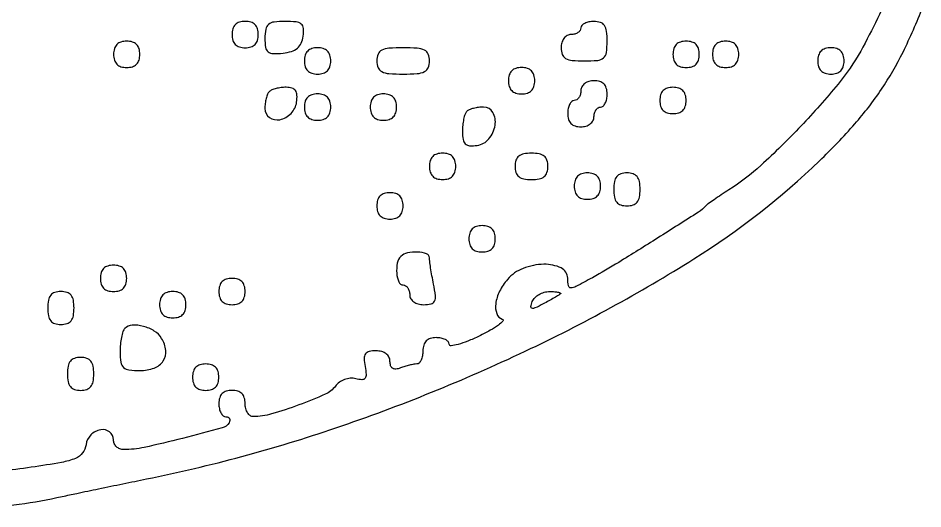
# Model space of a CAD drawing. Extents: x 0 to 400, y 1 to 699.
# Drawn here: x 244.5 to 382, y 1 to 75.5 of the extents above; entities that cross this region are included whole.
import ezdxf

# ---------------------------------------------------------------- set-up
doc = ezdxf.new("R2010")
doc.units = 0

msp = doc.modelspace()

# ---------------------------------------------------------------- linework, layer by layer
for points in [[(377.320378, 80.512556, -0.030848), (372.516464, 70.5, -0.045433), (369.078007, 65.472166, -0.017328), (363.443567, 59.116059, -0.017349), (357.375296, 53.158848, -0.044777), (352.5, 49.437422, 0.005039), (351.314615, 48.673345, 0.00636), (350.234375, 47.941657, 0.005134), (349.344467, 47.308566, 0.049992), (349, 47.001219, -0.064973), (347.875365, 46.056547, -0.001356), (341.702201, 42.132996, -0.003461), (335.750609, 38.430291, -0.011369), (331.75, 36.103012, -0.004861), (329.25067, 34.755677, -0.115963), (328.483622, 34.556707, -0.368687), (328.104383, 34.865609, -0.045233), (328, 36.017084, 0.29152), (327.005473, 37.577884, 0.114189), (324.394961, 38.130939, 0.088125), (321.225764, 37.506909, 0.122135), (318.867295, 35.84699, 0.062152), (317.653096, 34.034747, 0.083564), (317.071324, 32.15017, 0.117447), (317.224699, 30.638932, 0.232583), (318.061934, 29.812689, -0.5401), (318.140108, 29.517188, -0.051438), (317.471856, 28.911637, -0.030784), (316.239615, 28.118532, -0.014521), (314.561934, 27.242352, -0.016517), (312.811601, 26.462335, -0.03075), (311.340068, 25.966981, -0.037701), (310.27759, 25.765001, -0.44756), (310, 26.012997, 0.193138), (309.848746, 26.38996, 0.087524), (309.4125, 26.710068, 0.067366), (308.76545, 26.927303, 0.04738), (308, 27, 0.072254), (307.126841, 26.873159, 0.124864), (306.5, 26.5, 0.124864), (306.126841, 25.873159, 0.072254), (306, 25, -0.043961), (305.932556, 24.234387, -0.063754), (305.730275, 23.5875, -0.083526), (305.43274, 23.149844, -0.20455), (305.081787, 23, 0.04425), (304.621647, 22.959197, 0.015326), (303.96865, 22.821697, 0.015089), (303.254744, 22.625376, 0.016969), (302.581787, 22.393011, -0.067159), (301.896449, 22.230887, -0.16701), (301.40165, 22.348199, -0.176865), (301.101342, 22.737605, -0.076855), (301, 23.393011, 0.115682), (300.847216, 24.044537, 0.115694), (300.420723, 24.56019, 0.098518), (299.745661, 24.888772, 0.064234), (298.883423, 25, 0.052816), (297.835797, 24.889028, 0.188699), (297.283908, 24.524221, 0.16415), (297.081777, 23.842654, 0.037966), (297.218616, 22.636718, -0.027299), (297.384533, 21.408719, -0.185047), (297.214589, 20.831318, -0.249281), (296.741594, 20.614395, -0.049333), (295.789463, 20.765308, 0.084608), (294.97266, 20.83652, 0.066831), (294.104719, 20.646698, 0.066171), (293.309179, 20.231595, 0.079323), (292.70427, 19.6434, -0.128271), (291.169622, 18.416145, -0.015826), (287.167001, 16.781326, -0.018974), (283.010406, 15.412334, -0.067995), (280.25, 15.010824, -0.157969), (279.773295, 15.160739, -0.098244), (279.367188, 15.59068, -0.079832), (279.093049, 16.235991, -0.060671), (279, 17, 0.072254), (278.873159, 17.873159, 0.124864), (278.5, 18.5, 0.124864), (277.873159, 18.873159, 0.072254), (277, 19, 0.072254), (276.126841, 18.873159, 0.124864), (275.5, 18.5, 0.124864), (275.126841, 17.873159, 0.072254), (275, 17, 0.050979), (275.07823, 16.234725, 0.070927), (275.311086, 15.5875, 0.09101), (275.654781, 15.152336, 0.182172), (276.059017, 15, -0.097712), (276.418997, 14.928973, -0.17519), (276.639497, 14.729058, -0.17036), (276.68474, 14.429665, -0.091776), (276.547987, 14.077645, -0.189635), (275.498908, 13.292636, -0.004493), (269.467827, 11.697304, -0.009202), (263.674281, 10.333411, -0.053251), (260.552595, 10, -0.095572), (259.959984, 10.114319, -0.097063), (259.456075, 10.440625, -0.098717), (259.118721, 10.927618, -0.102616), (259, 11.5, 0.236273), (258.405356, 12.688134, 0.207984), (257.045381, 13.0103, 0.15391), (255.555621, 12.229135, 0.161726), (254.819551, 10.75, -0.129545), (254.292274, 9.498455, -0.131462), (253.219169, 8.677612, -0.054143), (251.11719, 8.065486, -0.007037), (246.5, 7.315044, -0.026317), (237.122567, 6.426909, -0.009014)], [(238.091197, 1.033379, 0.037698), (251.201269, 2.890141, -0.002171), (253.420287, 3.367077, -0.000688), (256.734123, 4.05952, -0.000687), (260.430465, 4.821284, -0.000764), (264, 5.54612, 0.032187), (292.762163, 13.294926, 0.028441), (321.543354, 24.936959, 0.029587), (347.176519, 38.953883, 0.051598), (366.252714, 53.840662, 0.020502), (371.623979, 59.446545, 0.032793), (375.674358, 64.692776, 0.033453), (378.948899, 70.345833, 0.022476), (381.947312, 77.184683, -0.007142)]]:
    msp.add_lwpolyline(points, format="xyb")
for points in [[(277, 73, 0.072254), (277.126841, 72.126841, 0.124864), (277.5, 71.5, 0.124864), (278.126841, 71.126841, 0.072254), (279, 71, 0.072254), (279.873159, 71.126841, 0.124864), (280.5, 71.5, 0.124864), (280.873159, 72.126841, 0.072254), (281, 73, 0.072254), (280.873159, 73.873159, 0.124864), (280.5, 74.5, 0.124864), (279.873159, 74.873159, 0.072254), (279, 75, 0.072254), (278.126841, 74.873159, 0.124864), (277.5, 74.5, 0.124864), (277.126841, 73.873159, 0.072254)], [(282, 72.433578, 0.037847), (282.105048, 71.047748, 0.185524), (282.487059, 70.377743, 0.170664), (283.241554, 70.104332, 0.031046), (284.75, 70.183578, 0.047288), (286.039515, 70.457168, 0.098515), (286.937353, 70.947622, 0.11152), (287.510665, 71.698169, 0.072404), (287.819551, 72.75, 0.053387), (287.860755, 73.947116, 0.206043), (287.525711, 74.592774, 0.148135), (286.736387, 74.918705, 0.024371), (285.069551, 75, 0.02861), (283.395174, 74.904114, 0.146524), (282.549011, 74.540977, 0.175315), (282.124563, 73.812107, 0.045088)], [(330, 74, -0.148195), (329.884432, 73.618646, -0.098894), (329.559375, 73.29375, -0.082425), (329.073457, 73.074694, -0.064853), (328.5, 73, 0.130775), (327.924246, 72.846791, 0.10214), (327.4375, 72.416667, 0.08892), (327.111864, 71.769411, 0.072314), (327, 71, 0.087745), (327.177287, 69.997538, 0.177212), (327.6875, 69.392857, 0.10769), (328.67572, 69.082184, 0.022514), (330.5, 69, 0.021354), (332.561026, 69.088063, 0.157079), (333.458333, 69.464286, 0.185552), (333.888231, 70.260192, 0.032088), (334, 72, 0.030703), (333.907747, 73.500917, 0.116834), (333.583333, 74.375, 0.166173), (332.975317, 74.840542, 0.081208), (332, 75, 0.048028), (331.234582, 74.926307, 0.068025), (330.5875, 74.70625, 0.088204), (330.151477, 74.381882, 0.191087)], [(259, 70, 0.072254), (259.126841, 69.126841, 0.124864), (259.5, 68.5, 0.124864), (260.126841, 68.126841, 0.072254), (261, 68, 0.072254), (261.873159, 68.126841, 0.124864), (262.5, 68.5, 0.124864), (262.873159, 69.126841, 0.072254), (263, 70, 0.072254), (262.873159, 70.873159, 0.124864), (262.5, 71.5, 0.124864), (261.873159, 71.873159, 0.072254), (261, 72, 0.072254), (260.126841, 71.873159, 0.124864), (259.5, 71.5, 0.124864), (259.126841, 70.873159, 0.072254)], [(344, 70, 0.072254), (344.126841, 69.126841, 0.124864), (344.5, 68.5, 0.124864), (345.126841, 68.126841, 0.072254), (346, 68, 0.072254), (346.873159, 68.126841, 0.124864), (347.5, 68.5, 0.124864), (347.873159, 69.126841, 0.072254), (348, 70, 0.072254), (347.873159, 70.873159, 0.124864), (347.5, 71.5, 0.124864), (346.873159, 71.873159, 0.072254), (346, 72, 0.072254), (345.126841, 71.873159, 0.124864), (344.5, 71.5, 0.124864), (344.126841, 70.873159, 0.072254)], [(350, 70, 0.072254), (350.126841, 69.126841, 0.124864), (350.5, 68.5, 0.124864), (351.126841, 68.126841, 0.072254), (352, 68, 0.072254), (352.873159, 68.126841, 0.124864), (353.5, 68.5, 0.124864), (353.873159, 69.126841, 0.072254), (354, 70, 0.072254), (353.873159, 70.873159, 0.124864), (353.5, 71.5, 0.124864), (352.873159, 71.873159, 0.072254), (352, 72, 0.072254), (351.126841, 71.873159, 0.124864), (350.5, 71.5, 0.124864), (350.126841, 70.873159, 0.072254)], [(288, 69, 0.072254), (288.126841, 68.126841, 0.124864), (288.5, 67.5, 0.124864), (289.126841, 67.126841, 0.072254), (290, 67, 0.072254), (290.873159, 67.126841, 0.124864), (291.5, 67.5, 0.124864), (291.873159, 68.126841, 0.072254), (292, 69, 0.072254), (291.873159, 69.873159, 0.124864), (291.5, 70.5, 0.124864), (290.873159, 70.873159, 0.072254), (290, 71, 0.072254), (289.126841, 70.873159, 0.124864), (288.5, 70.5, 0.124864), (288.126841, 69.873159, 0.072254)], [(299, 69, 0.094959), (299.195784, 67.978414, 0.184152), (299.75, 67.375, 0.098846), (300.849164, 67.074821, 0.017388), (303, 67, 0.017388), (305.150836, 67.074821, 0.098846), (306.25, 67.375, 0.184152), (306.804216, 67.978414, 0.094959), (307, 69, 0.094959), (306.804216, 70.021586, 0.184152), (306.25, 70.625, 0.098846), (305.150836, 70.925179, 0.017388), (303, 71, 0.017388), (300.849164, 70.925179, 0.098846), (299.75, 70.625, 0.184152), (299.195784, 70.021586, 0.094959)], [(366, 69, 0.072254), (366.126841, 68.126841, 0.124864), (366.5, 67.5, 0.124864), (367.126841, 67.126841, 0.072254), (368, 67, 0.072254), (368.873159, 67.126841, 0.124864), (369.5, 67.5, 0.124864), (369.873159, 68.126841, 0.072254), (370, 69, 0.072254), (369.873159, 69.873159, 0.124864), (369.5, 70.5, 0.124864), (368.873159, 70.873159, 0.072254), (368, 71, 0.072254), (367.126841, 70.873159, 0.124864), (366.5, 70.5, 0.124864), (366.126841, 69.873159, 0.072254)], [(319, 66, 0.072254), (319.126841, 65.126841, 0.124864), (319.5, 64.5, 0.124864), (320.126841, 64.126841, 0.072254), (321, 64, 0.072254), (321.873159, 64.126841, 0.124864), (322.5, 64.5, 0.124864), (322.873159, 65.126841, 0.072254), (323, 66, 0.072254), (322.873159, 66.873159, 0.124864), (322.5, 67.5, 0.124864), (321.873159, 67.873159, 0.072254), (321, 68, 0.072254), (320.126841, 67.873159, 0.124864), (319.5, 67.5, 0.124864), (319.126841, 66.873159, 0.072254)], [(330, 64.5, -0.064853), (329.925306, 63.926543, -0.082425), (329.70625, 63.440625, -0.098894), (329.381354, 63.115568, -0.148195), (329, 63, 0.191087), (328.618118, 62.848523, 0.088204), (328.29375, 62.4125, 0.068025), (328.073693, 61.765418, 0.048028), (328, 61, 0.072254), (328.126841, 60.126841, 0.124864), (328.5, 59.5, 0.124864), (329.126841, 59.126841, 0.072254), (330, 59, 0.072314), (330.769411, 59.111864, 0.08892), (331.416667, 59.4375, 0.10214), (331.846791, 59.924246, 0.130775), (332, 60.5, -0.064853), (332.074694, 61.073457, -0.082425), (332.29375, 61.559375, -0.098894), (332.618646, 61.884432, -0.148195), (333, 62, 0.191087), (333.381882, 62.151477, 0.088204), (333.70625, 62.5875, 0.068025), (333.926307, 63.234582, 0.048028), (334, 64, 0.072254), (333.873159, 64.873159, 0.124864), (333.5, 65.5, 0.124864), (332.873159, 65.873159, 0.072254), (332, 66, 0.072314), (331.230589, 65.888136, 0.08892), (330.583333, 65.5625, 0.10214), (330.153209, 65.075754, 0.130775)], [(282.666667, 64.333333, 0.09959), (282.409978, 63.947356, 0.033637), (282.195833, 63.303528, 0.031899), (282.049156, 62.541158, 0.031585), (282, 61.763782, 0.241362), (282.689238, 60.419148, 0.209306), (284.253234, 60.084464, 0.150466), (285.972817, 61.025069, 0.158941), (286.819551, 62.75, 0.046099), (286.871965, 63.820001, 0.143478), (286.64165, 64.496379, 0.169862), (286.11343, 64.874339, 0.071261), (285.236218, 65, 0.031585), (284.458842, 64.950844, 0.031899), (283.696472, 64.804167, 0.033637), (283.052644, 64.590022, 0.09959)], [(342, 63, 0.072254), (342.126841, 62.126841, 0.124864), (342.5, 61.5, 0.124864), (343.126841, 61.126841, 0.072254), (344, 61, 0.072254), (344.873159, 61.126841, 0.124864), (345.5, 61.5, 0.124864), (345.873159, 62.126841, 0.072254), (346, 63, 0.072254), (345.873159, 63.873159, 0.124864), (345.5, 64.5, 0.124864), (344.873159, 64.873159, 0.072254), (344, 65, 0.072254), (343.126841, 64.873159, 0.124864), (342.5, 64.5, 0.124864), (342.126841, 63.873159, 0.072254)], [(288, 62, 0.072254), (288.126841, 61.126841, 0.124864), (288.5, 60.5, 0.124864), (289.126841, 60.126841, 0.072254), (290, 60, 0.072254), (290.873159, 60.126841, 0.124864), (291.5, 60.5, 0.124864), (291.873159, 61.126841, 0.072254), (292, 62, 0.072254), (291.873159, 62.873159, 0.124864), (291.5, 63.5, 0.124864), (290.873159, 63.873159, 0.072254), (290, 64, 0.072254), (289.126841, 63.873159, 0.124864), (288.5, 63.5, 0.124864), (288.126841, 62.873159, 0.072254)], [(298, 62, 0.072254), (298.126841, 61.126841, 0.124864), (298.5, 60.5, 0.124864), (299.126841, 60.126841, 0.072254), (300, 60, 0.072254), (300.873159, 60.126841, 0.124864), (301.5, 60.5, 0.124864), (301.873159, 61.126841, 0.072254), (302, 62, 0.072254), (301.873159, 62.873159, 0.124864), (301.5, 63.5, 0.124864), (300.873159, 63.873159, 0.072254), (300, 64, 0.072254), (299.126841, 63.873159, 0.124864), (298.5, 63.5, 0.124864), (298.126841, 62.873159, 0.072254)], [(312.666667, 61.333333, 0.11421), (312.409067, 60.92059, 0.029174), (312.195833, 60.156653, 0.028179), (312.049051, 59.232552, 0.0253), (312, 58.263782, 0.04175), (312.101239, 57.053461, 0.165727), (312.450847, 56.40641, 0.1757), (313.108292, 56.129139, 0.048121), (314.25, 56.180449, 0.186219), (316.016726, 57.167061, 0.132244), (316.973073, 59.250612, 0.171292), (316.638552, 61.176929, 0.271265), (315.233089, 62, 0.031634), (314.456911, 61.950844, 0.031925), (313.695553, 61.804167, 0.033665), (313.052465, 61.590017, 0.099487)], [(307, 53, 0.072254), (307.126841, 52.126841, 0.124864), (307.5, 51.5, 0.124864), (308.126841, 51.126841, 0.072254), (309, 51, 0.072254), (309.873159, 51.126841, 0.124864), (310.5, 51.5, 0.124864), (310.873159, 52.126841, 0.072254), (311, 53, 0.072254), (310.873159, 53.873159, 0.124864), (310.5, 54.5, 0.124864), (309.873159, 54.873159, 0.072254), (309, 55, 0.072254), (308.126841, 54.873159, 0.124864), (307.5, 54.5, 0.124864), (307.126841, 53.873159, 0.072254)], [(320, 53, 0.07578), (320.142566, 52.064742, 0.149477), (320.5625, 51.45, 0.124434), (321.317234, 51.106468, 0.044917), (322.5, 51, 0.044917), (323.682766, 51.106468, 0.124434), (324.4375, 51.45, 0.149477), (324.857434, 52.064742, 0.07578), (325, 53, 0.07578), (324.857434, 53.935258, 0.149477), (324.4375, 54.55, 0.124434), (323.682766, 54.893532, 0.044917), (322.5, 55, 0.044917), (321.317234, 54.893532, 0.124434), (320.5625, 54.55, 0.149477), (320.142566, 53.935258, 0.07578)], [(329, 50, 0.072254), (329.126841, 49.126841, 0.124864), (329.5, 48.5, 0.124864), (330.126841, 48.126841, 0.072254), (331, 48, 0.072254), (331.873159, 48.126841, 0.124864), (332.5, 48.5, 0.124864), (332.873159, 49.126841, 0.072254), (333, 50, 0.072254), (332.873159, 50.873159, 0.124864), (332.5, 51.5, 0.124864), (331.873159, 51.873159, 0.072254), (331, 52, 0.072254), (330.126841, 51.873159, 0.124864), (329.5, 51.5, 0.124864), (329.126841, 50.873159, 0.072254)], [(335, 49.5, 0.044917), (335.106468, 48.317234, 0.124434), (335.45, 47.5625, 0.149477), (336.064742, 47.142566, 0.07578), (337, 47, 0.07578), (337.935258, 47.142566, 0.149477), (338.55, 47.5625, 0.124434), (338.893532, 48.317234, 0.044917), (339, 49.5, 0.044917), (338.893532, 50.682766, 0.124434), (338.55, 51.4375, 0.149477), (337.935258, 51.857434, 0.07578), (337, 52, 0.07578), (336.064742, 51.857434, 0.149477), (335.45, 51.4375, 0.124434), (335.106468, 50.682766, 0.044917)], [(299, 47, 0.072254), (299.126841, 46.126841, 0.124864), (299.5, 45.5, 0.124864), (300.126841, 45.126841, 0.072254), (301, 45, 0.072254), (301.873159, 45.126841, 0.124864), (302.5, 45.5, 0.124864), (302.873159, 46.126841, 0.072254), (303, 47, 0.072254), (302.873159, 47.873159, 0.124864), (302.5, 48.5, 0.124864), (301.873159, 48.873159, 0.072254), (301, 49, 0.072254), (300.126841, 48.873159, 0.124864), (299.5, 48.5, 0.124864), (299.126841, 47.873159, 0.072254)], [(313, 42, 0.072254), (313.126841, 41.126841, 0.124864), (313.5, 40.5, 0.124864), (314.126841, 40.126841, 0.072254), (315, 40, 0.072254), (315.873159, 40.126841, 0.124864), (316.5, 40.5, 0.124864), (316.873159, 41.126841, 0.072254), (317, 42, 0.072254), (316.873159, 42.873159, 0.124864), (316.5, 43.5, 0.124864), (315.873159, 43.873159, 0.072254), (315, 44, 0.072254), (314.126841, 43.873159, 0.124864), (313.5, 43.5, 0.124864), (313.126841, 42.873159, 0.072254)], [(302.666667, 39.333333, 0.148246), (302.117117, 38.305634, 0.068475), (302.025382, 36.777653, 0.077107), (302.338097, 35.446162, 0.305562), (303, 35, -0.148195), (303.381354, 34.884432, -0.098894), (303.70625, 34.559375, -0.082425), (303.925306, 34.073457, -0.064853), (304, 33.5, 0.132973), (304.159421, 32.911148, 0.107245), (304.604167, 32.426471, 0.089658), (305.287614, 32.108195, 0.064336), (306.125, 32, 0.056187), (307.248428, 32.126644, 0.22855), (307.771176, 32.544118, 0.143067), (307.906969, 33.368185, 0.019129), (307.625, 35.125, -0.004902), (307.385709, 36.385597, -0.005698), (307.183594, 37.589062, -0.005102), (307.034694, 38.610229, -0.03366), (307, 39.125, 0.324272), (306.563608, 39.727123, 0.067216), (305.199252, 39.978597, 0.061115), (303.660634, 39.864471, 0.148395)], [(257, 36, 0.072254), (257.126841, 35.126841, 0.124864), (257.5, 34.5, 0.124864), (258.126841, 34.126841, 0.072254), (259, 34, 0.072254), (259.873159, 34.126841, 0.124864), (260.5, 34.5, 0.124864), (260.873159, 35.126841, 0.072254), (261, 36, 0.072254), (260.873159, 36.873159, 0.124864), (260.5, 37.5, 0.124864), (259.873159, 37.873159, 0.072254), (259, 38, 0.072254), (258.126841, 37.873159, 0.124864), (257.5, 37.5, 0.124864), (257.126841, 36.873159, 0.072254)], [(275, 34, 0.072254), (275.126841, 33.126841, 0.124864), (275.5, 32.5, 0.124864), (276.126841, 32.126841, 0.072254), (277, 32, 0.072254), (277.873159, 32.126841, 0.124864), (278.5, 32.5, 0.124864), (278.873159, 33.126841, 0.072254), (279, 34, 0.072254), (278.873159, 34.873159, 0.124864), (278.5, 35.5, 0.124864), (277.873159, 35.873159, 0.072254), (277, 36, 0.072254), (276.126841, 35.873159, 0.124864), (275.5, 35.5, 0.124864), (275.126841, 34.873159, 0.072254)], [(249, 31.5, 0.044917), (249.106468, 30.317234, 0.124434), (249.45, 29.5625, 0.149477), (250.064742, 29.142566, 0.07578), (251, 29, 0.07578), (251.935258, 29.142566, 0.149477), (252.55, 29.5625, 0.124434), (252.893532, 30.317234, 0.044917), (253, 31.5, 0.044917), (252.893532, 32.682766, 0.124434), (252.55, 33.4375, 0.149477), (251.935258, 33.857434, 0.07578), (251, 34, 0.07578), (250.064742, 33.857434, 0.149477), (249.45, 33.4375, 0.124434), (249.106468, 32.682766, 0.044917)], [(266, 32, 0.072254), (266.126841, 31.126841, 0.124864), (266.5, 30.5, 0.124864), (267.126841, 30.126841, 0.072254), (268, 30, 0.072254), (268.873159, 30.126841, 0.124864), (269.5, 30.5, 0.124864), (269.873159, 31.126841, 0.072254), (270, 32, 0.072254), (269.873159, 32.873159, 0.124864), (269.5, 33.5, 0.124864), (268.873159, 33.873159, 0.072254), (268, 34, 0.072254), (267.126841, 33.873159, 0.124864), (266.5, 33.5, 0.124864), (266.126841, 32.873159, 0.072254)], [(326.916667, 33.635455, -0.04415), (326.640457, 33.43384, -0.004919), (325.968069, 33.037658, -0.005954), (325.155952, 32.58264, -0.004793), (324.272505, 32.112315, -0.010742), (323.031955, 31.500558, -0.165228), (322.564711, 31.449351, -0.410955), (322.401234, 31.702928, -0.039823), (322.629494, 32.476861, -0.10423), (323.006244, 33.059348, -0.066687), (323.647316, 33.552578, -0.062739), (324.442566, 33.886276, -0.068101), (325.273655, 34, -0.016641), (326.036268, 33.974612, -0.037964), (326.605907, 33.892915, -0.081061), (326.904411, 33.773651, -0.508261)], [(260.708849, 28.375516, 0.120591), (260.434436, 27.923257, 0.026968), (260.208224, 27.042599, 0.026485), (260.052092, 25.970003, 0.022902), (260, 24.833333, 0.035332), (260.111039, 23.263952, 0.171112), (260.517475, 22.483667, 0.159569), (261.341918, 22.100388, 0.029684), (263.031385, 22, 0.088205), (265.163604, 22.379096, 0.158376), (266.547366, 23.466527, 0.176603), (266.939799, 25.063252, 0.113255), (266.30702, 26.885923, 0.113972), (265.196466, 27.993662, 0.074413), (263.528631, 28.715805, 0.079593), (261.848323, 28.886452, 0.183974)], [(252, 21.5, 0.044917), (252.106468, 20.317234, 0.124434), (252.45, 19.5625, 0.149477), (253.064742, 19.142566, 0.07578), (254, 19, 0.07578), (254.935258, 19.142566, 0.149477), (255.55, 19.5625, 0.124434), (255.893532, 20.317234, 0.044917), (256, 21.5, 0.044917), (255.893532, 22.682766, 0.124434), (255.55, 23.4375, 0.149477), (254.935258, 23.857434, 0.07578), (254, 24, 0.07578), (253.064742, 23.857434, 0.149477), (252.45, 23.4375, 0.124434), (252.106468, 22.682766, 0.044917)], [(271, 21, 0.072254), (271.126841, 20.126841, 0.124864), (271.5, 19.5, 0.124864), (272.126841, 19.126841, 0.072254), (273, 19, 0.072254), (273.873159, 19.126841, 0.124864), (274.5, 19.5, 0.124864), (274.873159, 20.126841, 0.072254), (275, 21, 0.072254), (274.873159, 21.873159, 0.124864), (274.5, 22.5, 0.124864), (273.873159, 22.873159, 0.072254), (273, 23, 0.072254), (272.126841, 22.873159, 0.124864), (271.5, 22.5, 0.124864), (271.126841, 21.873159, 0.072254)]]:
    msp.add_lwpolyline(points, format="xyb", close=True)

doc.saveas('drawing.dxf')
